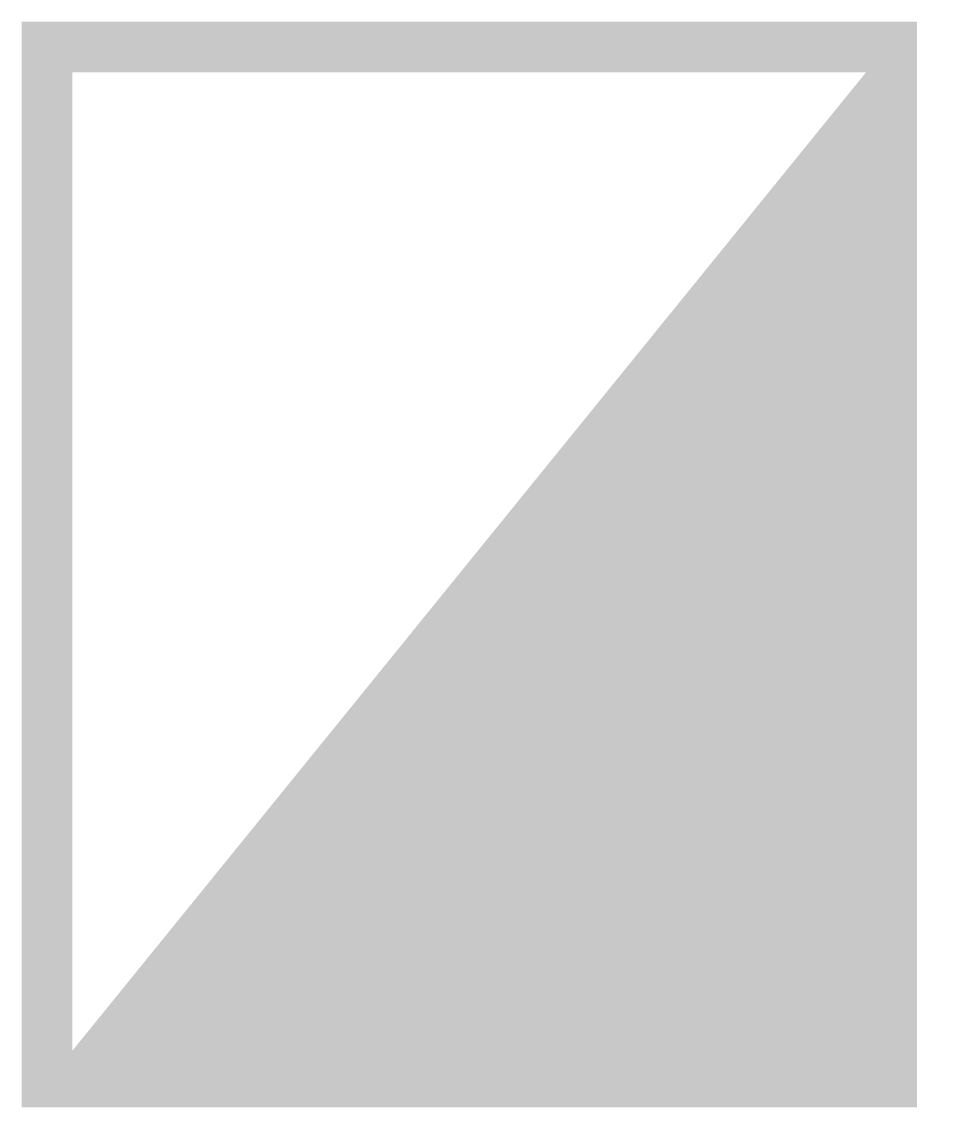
# Model space of a CAD drawing. Extents: x -0.15 to 5.3, y -0.15 to 6.27.
import ezdxf

# ---------------------------------------------------------------- set-up
doc = ezdxf.new("R2010")
doc.units = 0
doc.header["$MEASUREMENT"] = 0
doc.layers.get('0').update_dxf_attribs({"linetype": 'CONTINUOUS'})

msp = doc.modelspace()

# ---------------------------------------------------------------- linework, layer by layer
at = {"const_width": 0.3}
for points in [[(2.3895, 6.1231), (0, 6.1231), (0, 0), (5, 0), (5, 6.1231)], [(5.1497, 6.1231), (2.3895, 6.1231)]]:
    msp.add_lwpolyline(points, dxfattribs=at)
msp.add_solid([(4.8527, 5.9795), (5, 0), (0, 0)])

doc.saveas('drawing.dxf')
